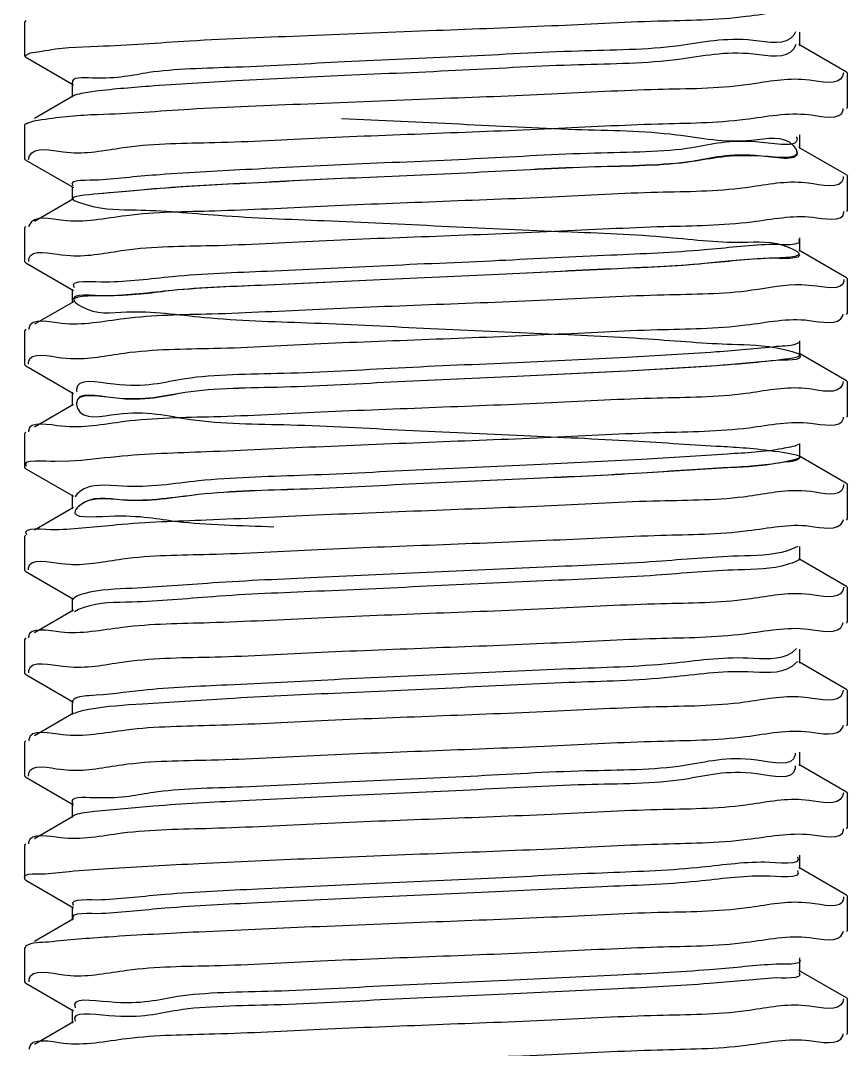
# Model space of a CAD drawing. Extents: x -452079 to 117456, y 3902 to 836955.
# Drawn here: x -256829 to -256748.8, y 689118.2 to 689217.9 of the extents above; entities that cross this region are included whole.
import ezdxf

# ---------------------------------------------------------------- set-up
doc = ezdxf.new("R2010")
doc.units = 0
doc.header["$LTSCALE"] = 1000
doc.header["$MEASUREMENT"] = 0
doc.layers.add('总说明', color=2, linetype='Continuous')

msp = doc.modelspace()

# ---------------------------------------------------------------- linework, layer by layer
at = {"layer": '总说明', "color": 133, "linetype": 'Continuous'}
for p, q in [((-256828.48, 689217.918), (-256828.574, 689217.808)), ((-256828.574, 689214.485), (-256828.574, 689217.809)), ((-256753.851, 689216.826), (-256754.02, 689216.518)), ((-256753.42, 689215.482), (-256753.42, 689216.812)), ((-256824.291, 689215.322), (-256821.48, 689215.446)), ((-256753.808, 689215.609), (-256754.02, 689215.189)), ((-256748.909, 689212.933), (-256753.526, 689215.606)), ((-256828.48, 689214.376), (-256828.574, 689214.485)), ((-256828.48, 689214.376), (-256823.863, 689211.703)), ((-256749.198, 689212.87), (-256749.282, 689212.545)), ((-256748.909, 689212.933), (-256748.815, 689212.823)), ((-256748.815, 689209.5), (-256748.815, 689212.824)), ((-256823.969, 689211.827), (-256823.969, 689210.497)), ((-256752.506, 689212.136), (-256753.259, 689212.209)), ((-256823.862, 689210.621), (-256827.642, 689208.433)), ((-256823.718, 689210.679), (-256823.861, 689210.618)), ((-256748.909, 689209.391), (-256748.815, 689209.501)), ((-256828.48, 689207.948), (-256828.574, 689207.839)), ((-256828.574, 689204.515), (-256828.574, 689207.839)), ((-256753.42, 689205.512), (-256753.42, 689206.842)), ((-256824.862, 689205.205), (-256824.13, 689205.134)), ((-256753.765, 689205.36), (-256753.74, 689205.298)), ((-256748.909, 689202.963), (-256753.526, 689205.636)), ((-256828.48, 689204.406), (-256828.574, 689204.515)), ((-256828.48, 689204.406), (-256823.863, 689201.733)), ((-256828.203, 689204.468), (-256828.116, 689204.798)), ((-256749.23, 689202.823), (-256749.235, 689202.592)), ((-256748.909, 689202.963), (-256748.815, 689202.854)), ((-256748.815, 689199.53), (-256748.815, 689202.854)), ((-256823.969, 689201.857), (-256823.969, 689200.527)), ((-256752.581, 689202.158), (-256753.26, 689202.224)), ((-256823.862, 689200.651), (-256827.642, 689198.463)), ((-256748.909, 689199.421), (-256748.815, 689199.53)), ((-256828.48, 689197.978), (-256828.574, 689197.869)), ((-256828.574, 689194.545), (-256828.574, 689197.869)), ((-256753.42, 689195.542), (-256753.42, 689196.872)), ((-256825.001, 689195.222), (-256824.132, 689195.144)), ((-256748.909, 689192.993), (-256753.526, 689195.666)), ((-256828.48, 689194.436), (-256828.574, 689194.545)), ((-256828.48, 689194.436), (-256823.863, 689191.763)), ((-256828.194, 689194.559), (-256828.173, 689194.823)), ((-256748.909, 689192.993), (-256748.815, 689192.884)), ((-256748.815, 689189.56), (-256748.815, 689192.884)), ((-256823.969, 689191.887), (-256823.969, 689190.557)), ((-256752.216, 689192.224), (-256753.254, 689192.301)), ((-256823.862, 689190.681), (-256827.642, 689188.493)), ((-256748.909, 689189.451), (-256748.815, 689189.56)), ((-256828.48, 689188.008), (-256828.574, 689187.899)), ((-256828.574, 689184.575), (-256828.574, 689187.899)), ((-256753.42, 689185.572), (-256753.42, 689186.902)), ((-256825.019, 689185.251), (-256824.132, 689185.177)), ((-256748.909, 689183.023), (-256753.526, 689185.696)), ((-256828.48, 689184.466), (-256828.574, 689184.575)), ((-256828.48, 689184.466), (-256823.863, 689181.793)), ((-256828.195, 689184.626), (-256828.203, 689184.832)), ((-256749.217, 689182.949), (-256749.284, 689182.64)), ((-256748.909, 689183.023), (-256748.815, 689182.913)), ((-256748.815, 689179.591), (-256748.815, 689182.914)), ((-256823.969, 689181.917), (-256823.969, 689180.588)), ((-256752.537, 689182.223), (-256753.259, 689182.294)), ((-256823.862, 689180.711), (-256827.642, 689178.523)), ((-256823.553, 689180.832), (-256823.547, 689180.742)), ((-256748.909, 689179.481), (-256748.815, 689179.591)), ((-256828.48, 689178.038), (-256828.574, 689177.928)), ((-256828.574, 689174.606), (-256828.574, 689177.929)), ((-256753.42, 689175.603), (-256753.42, 689176.932)), ((-256825.631, 689175.219), (-256824.231, 689175.26)), ((-256748.909, 689173.053), (-256753.526, 689175.726)), ((-256828.48, 689174.496), (-256828.574, 689174.606)), ((-256828.48, 689174.496), (-256823.863, 689171.824)), ((-256749.186, 689172.948), (-256749.225, 689172.658)), ((-256748.909, 689173.053), (-256748.815, 689172.944)), ((-256748.815, 689169.621), (-256748.815, 689172.944)), ((-256823.969, 689171.947), (-256823.969, 689170.618)), ((-256752.349, 689172.271), (-256753.255, 689172.351)), ((-256823.862, 689170.741), (-256827.642, 689168.553)), ((-256823.485, 689170.708), (-256823.611, 689170.556)), ((-256823.449, 689170.746), (-256823.485, 689170.708)), ((-256748.909, 689169.511), (-256748.815, 689169.621)), ((-256828.48, 689168.068), (-256828.574, 689167.959)), ((-256828.574, 689164.636), (-256828.574, 689167.959)), ((-256753.609, 689166.967), (-256754.637, 689166.544)), ((-256753.42, 689165.633), (-256753.42, 689166.962)), ((-256825.092, 689165.304), (-256824.23, 689165.233)), ((-256748.909, 689163.083), (-256753.526, 689165.756)), ((-256828.48, 689164.526), (-256828.574, 689164.636)), ((-256828.48, 689164.526), (-256823.863, 689161.854)), ((-256828.204, 689164.684), (-256828.21, 689164.896)), ((-256749.175, 689163.026), (-256749.273, 689162.687)), ((-256748.909, 689163.083), (-256748.815, 689162.974)), ((-256748.815, 689159.651), (-256748.815, 689162.974)), ((-256823.969, 689161.977), (-256823.969, 689160.648)), ((-256752.464, 689162.29), (-256753.257, 689162.364)), ((-256823.862, 689160.771), (-256827.642, 689158.583)), ((-256823.599, 689160.724), (-256823.761, 689160.626)), ((-256823.541, 689160.755), (-256823.599, 689160.724)), ((-256748.909, 689159.541), (-256748.815, 689159.65)), ((-256828.48, 689158.098), (-256828.574, 689157.989)), ((-256828.574, 689154.666), (-256828.574, 689157.989)), ((-256753.739, 689157.058), (-256754.221, 689156.653)), ((-256753.42, 689155.663), (-256753.42, 689156.992)), ((-256824.898, 689155.352), (-256824.13, 689155.282)), ((-256753.663, 689155.825), (-256754.221, 689155.324)), ((-256748.909, 689153.113), (-256753.526, 689155.786)), ((-256828.48, 689154.557), (-256828.574, 689154.665)), ((-256828.48, 689154.557), (-256823.863, 689151.884)), ((-256828.175, 689154.703), (-256828.174, 689154.928)), ((-256749.231, 689153.032), (-256749.286, 689152.735)), ((-256748.909, 689153.113), (-256748.815, 689153.004)), ((-256748.815, 689149.681), (-256748.815, 689153.004)), ((-256823.969, 689152.007), (-256823.969, 689150.678)), ((-256752.637, 689152.304), (-256753.261, 689152.368)), ((-256823.862, 689150.801), (-256827.642, 689148.613)), ((-256823.681, 689150.813), (-256823.833, 689150.745)), ((-256748.909, 689149.572), (-256748.815, 689149.68)), ((-256828.48, 689148.128), (-256828.574, 689148.018)), ((-256828.574, 689144.696), (-256828.574, 689148.019)), ((-256753.42, 689145.693), (-256753.42, 689147.022)), ((-256753.872, 689146.921), (-256753.891, 689146.762)), ((-256825.106, 689145.362), (-256824.231, 689145.286)), ((-256753.869, 689145.691), (-256753.891, 689145.433)), ((-256748.909, 689143.143), (-256753.526, 689145.816)), ((-256828.48, 689144.587), (-256828.574, 689144.696)), ((-256828.48, 689144.587), (-256823.863, 689141.914)), ((-256828.204, 689144.715), (-256828.187, 689144.976)), ((-256749.188, 689143.089), (-256749.285, 689142.755)), ((-256748.909, 689143.143), (-256748.815, 689143.034)), ((-256748.815, 689139.711), (-256748.815, 689143.034)), ((-256823.969, 689142.037), (-256823.969, 689140.708)), ((-256752.524, 689142.344), (-256753.259, 689142.416)), ((-256823.862, 689140.831), (-256827.642, 689138.643)), ((-256823.744, 689140.927), (-256823.883, 689140.866)), ((-256748.909, 689139.602), (-256748.815, 689139.712)), ((-256828.48, 689138.158), (-256828.574, 689138.049)), ((-256828.574, 689134.726), (-256828.574, 689138.049)), ((-256753.42, 689135.723), (-256753.42, 689137.052)), ((-256826.262, 689135.269), (-256824.256, 689135.476)), ((-256748.909, 689133.173), (-256753.526, 689135.846)), ((-256828.48, 689134.617), (-256828.574, 689134.726)), ((-256828.48, 689134.617), (-256823.863, 689131.944)), ((-256748.909, 689133.173), (-256748.815, 689133.065)), ((-256748.815, 689129.741), (-256748.815, 689133.064)), ((-256823.969, 689132.067), (-256823.969, 689130.738)), ((-256752.414, 689132.385), (-256753.258, 689132.458)), ((-256749.201, 689133.02), (-256749.197, 689132.805)), ((-256823.862, 689130.861), (-256827.642, 689128.673)), ((-256748.909, 689129.632), (-256748.815, 689129.741)), ((-256828.48, 689128.188), (-256828.574, 689128.08)), ((-256828.574, 689124.756), (-256828.574, 689128.079)), ((-256753.42, 689125.753), (-256753.42, 689127.082)), ((-256824.816, 689125.45), (-256824.128, 689125.384)), ((-256748.909, 689123.203), (-256753.526, 689125.876)), ((-256828.48, 689124.647), (-256828.574, 689124.755)), ((-256828.48, 689124.647), (-256823.863, 689121.974)), ((-256828.16, 689124.785), (-256828.154, 689125.019)), ((-256749.189, 689123.132), (-256749.264, 689122.811)), ((-256748.909, 689123.203), (-256748.815, 689123.094)), ((-256748.815, 689119.771), (-256748.815, 689123.094)), ((-256823.969, 689122.097), (-256823.969, 689120.768)), ((-256752.505, 689122.406), (-256753.259, 689122.48)), ((-256823.862, 689120.891), (-256827.642, 689118.703)), ((-256748.909, 689119.662), (-256748.815, 689119.77))]:
    msp.add_line(p, q, dxfattribs=at)
for points, start_tangent, end_tangent in [([(-256788.694, 689216.978), (-256777.51, 689217.429), (-256767.212, 689217.88), (-256758.629, 689218.333), (-256752.506, 689218.782)], (0.999209, 0.039757), (0.992166, -0.124926)), ([(-256821.48, 689215.446), (-256812.604, 689215.958), (-256801.139, 689216.474), (-256788.694, 689216.978)], (0.999537, 0.030428), (0.999209, 0.039757)), ([(-256754.02, 689216.518), (-256757.957, 689215.998), (-256765.173, 689215.477), (-256774.898, 689214.957), (-256786.095, 689214.436), (-256797.568, 689213.916), (-256808.096, 689213.395), (-256816.553, 689212.874), (-256822.04, 689212.354), (-256823.969, 689211.833), (-256823.968, 689211.827)], (-0.564432, -0.82548), (0.18594, -0.982561)), ([(-256828.547, 689214.463), (-256826.91, 689214.945)], (0.635575, 0.772039), (0.981054, 0.193735)), ([(-256826.91, 689214.945), (-256824.291, 689215.322)], (0.981054, 0.193735), (0.996278, 0.086202)), ([(-256754.02, 689215.189), (-256757.957, 689214.669), (-256765.173, 689214.148), (-256774.898, 689213.627), (-256786.095, 689213.107), (-256797.568, 689212.586), (-256808.096, 689212.066), (-256816.553, 689211.545), (-256822.04, 689211.025), (-256823.718, 689210.679)], (-0.564432, -0.82548), (-0.942215, -0.335008)), ([(-256753.259, 689212.209), (-256758.629, 689211.686), (-256767.212, 689211.234), (-256777.51, 689210.782), (-256788.694, 689210.331)], (-0.997715, 0.067562), (-0.999209, -0.039757)), ([(-256749.282, 689212.545), (-256752.506, 689212.136)], (-0.382629, -0.923902), (-0.992166, 0.124926)), ([(-256788.694, 689210.331), (-256801.139, 689209.828), (-256812.604, 689209.311), (-256821.48, 689208.8)], (-0.999209, -0.039757), (-0.999537, -0.030428)), ([(-256821.48, 689208.8), (-256826.91, 689208.299), (-256828.448, 689207.888)], (-0.999537, -0.030428), (-0.884579, -0.466391)), ([(-256788.694, 689207.008), (-256777.483, 689207.46), (-256767.193, 689207.911), (-256758.733, 689208.357), (-256752.581, 689208.805)], (0.999209, 0.039757), (0.993088, -0.11737)), ([(-256752.581, 689208.805), (-256749.231, 689209.271), (-256749.227, 689209.388)], (0.993088, -0.11737), (-0.011275, 0.999936)), ([(-256797.856, 689208.422), (-256786.391, 689207.901), (-256775.172, 689207.381), (-256765.396, 689206.86), (-256758.104, 689206.339), (-256754.076, 689205.819), (-256753.74, 689205.298), (-256757.133, 689204.778), (-256763.892, 689204.257), (-256773.297, 689203.737), (-256784.344, 689203.216), (-256795.856, 689202.695), (-256806.603, 689202.175), (-256815.44, 689201.654), (-256821.425, 689201.134), (-256823.918, 689200.613), (-256822.653, 689200.093), (-256817.767, 689199.572), (-256809.779, 689199.051), (-256799.542, 689198.531), (-256788.149, 689198.01), (-256776.813, 689197.49), (-256766.745, 689196.969), (-256759.018, 689196.449), (-256754.456, 689195.928), (-256753.547, 689195.407), (-256756.387, 689194.887), (-256762.673, 689194.366), (-256771.734, 689193.846), (-256782.605, 689193.325), (-256794.125, 689192.805), (-256805.066, 689192.284), (-256814.261, 689191.764), (-256820.728, 689191.243), (-256823.779, 689190.722), (-256823.087, 689190.202), (-256818.726, 689189.681), (-256811.163, 689189.161), (-256801.202, 689188.64), (-256789.907, 689188.12), (-256778.483, 689187.599), (-256768.148, 689187.078), (-256760.005, 689186.558), (-256754.922, 689186.037), (-256753.441, 689185.517), (-256755.721, 689184.996), (-256761.518, 689184.476), (-256770.214, 689183.955), (-256780.881, 689183.434), (-256792.381, 689182.914), (-256803.488, 689182.393), (-256813.017, 689181.873), (-256819.952, 689181.352), (-256823.553, 689180.832), (-256823.435, 689180.311), (-256819.611, 689179.79), (-256812.49, 689179.27), (-256802.831, 689178.749), (-256791.663, 689178.229), (-256780.179, 689177.708), (-256769.603, 689177.188), (-256761.064, 689176.667), (-256755.472, 689176.146), (-256753.423, 689175.626), (-256755.137, 689175.105), (-256760.431, 689174.585), (-256768.739, 689174.064), (-256779.176, 689173.544), (-256790.628, 689173.023), (-256801.874, 689172.502), (-256811.714, 689171.982), (-256819.098, 689171.461), (-256823.24, 689170.941), (-256823.697, 689170.42), (-256820.42, 689169.9), (-256813.759, 689169.379), (-256804.424, 689168.859)], (0.998917, -0.046531), (0.99874, -0.050193)), ([(-256824.13, 689205.134), (-256818.741, 689205.654), (-256810.154, 689206.106), (-256799.874, 689206.557), (-256788.694, 689207.008)], (0.997613, -0.069052), (0.999209, 0.039757)), ([(-256753.74, 689206.628), (-256757.133, 689206.107), (-256763.892, 689205.586), (-256773.297, 689205.066), (-256784.344, 689204.545), (-256795.856, 689204.025), (-256806.603, 689203.504), (-256815.44, 689202.984), (-256821.425, 689202.463)], (0.328439, -0.944525), (-0.996339, -0.085493)), ([(-256753.744, 689206.639), (-256753.74, 689206.628)], (0.343497, -0.939154), (0.328439, -0.944525)), ([(-256828.116, 689204.798), (-256824.862, 689205.205)], (0.390918, 0.920425), (0.992162, -0.12496)), ([(-256753.74, 689205.298), (-256757.133, 689204.778), (-256763.892, 689204.257), (-256773.297, 689203.737), (-256784.344, 689203.216), (-256795.856, 689202.695), (-256806.603, 689202.175), (-256815.44, 689201.654), (-256821.425, 689201.134)], (0.328439, -0.944525), (-0.996339, -0.085493)), ([(-256821.425, 689202.463), (-256823.918, 689201.942), (-256823.9, 689201.922)], (-0.996339, -0.085493), (0.688104, -0.725612)), ([(-256753.26, 689202.224), (-256758.733, 689201.71), (-256767.193, 689201.265), (-256777.483, 689200.813), (-256788.694, 689200.361)], (-0.997326, 0.073077), (-0.999209, -0.039757)), ([(-256749.235, 689202.592), (-256752.581, 689202.158)], (-0.133856, -0.991001), (-0.993088, 0.11737)), ([(-256788.694, 689200.361), (-256799.874, 689199.91), (-256810.154, 689199.46), (-256818.741, 689199.007), (-256824.862, 689198.559)], (-0.999209, -0.039757), (-0.992162, 0.12496)), ([(-256824.862, 689198.559), (-256828.134, 689198.105), (-256828.187, 689197.918)], (-0.992162, 0.12496), (-0.200438, -0.979706)), ([(-256788.694, 689197.038), (-256777.236, 689197.5), (-256766.599, 689197.97), (-256758.069, 689198.427), (-256752.216, 689198.87)], (0.999209, 0.039757), (0.994257, -0.10702)), ([(-256752.216, 689198.87), (-256749.166, 689199.32), (-256749.168, 689199.404)], (0.994257, -0.10702), (-0.06674, 0.99777)), ([(-256824.132, 689195.144), (-256818.926, 689195.673), (-256810.447, 689196.122), (-256800.041, 689196.58), (-256788.694, 689197.038)], (0.998275, -0.058716), (0.999209, 0.039757)), ([(-256828.173, 689194.823), (-256825.001, 689195.222)], (0.212568, 0.977146), (0.992946, -0.118571)), ([(-256756.387, 689196.216), (-256762.673, 689195.696), (-256771.734, 689195.175), (-256782.605, 689194.655), (-256794.125, 689194.134), (-256805.066, 689193.613), (-256814.261, 689193.093), (-256820.728, 689192.572)], (-0.999165, -0.040847), (-0.999967, -0.008158)), ([(-256753.545, 689196.734), (-256756.387, 689196.216)], (0.614374, -0.789015), (-0.999165, -0.040847)), ([(-256756.387, 689194.887), (-256762.673, 689194.366), (-256771.734, 689193.846), (-256782.605, 689193.325), (-256794.125, 689192.805), (-256805.066, 689192.284), (-256814.261, 689191.764), (-256820.728, 689191.243)], (-0.999165, -0.040847), (-0.999967, -0.008158)), ([(-256753.558, 689195.421), (-256753.547, 689195.407), (-256756.387, 689194.887)], (0.660978, -0.750406), (-0.999165, -0.040847)), ([(-256820.728, 689192.572), (-256823.779, 689192.052), (-256823.769, 689192.039)], (-0.999967, -0.008158), (0.604728, -0.796432)), ([(-256753.254, 689192.301), (-256758.069, 689191.781), (-256766.599, 689191.323), (-256777.236, 689190.854), (-256788.694, 689190.391)], (-0.999235, 0.039111), (-0.999209, -0.039757)), ([(-256749.176, 689192.835), (-256749.166, 689192.673), (-256752.216, 689192.224)], (0.135216, -0.990816), (-0.994257, 0.10702)), ([(-256820.728, 689191.243), (-256823.785, 689190.732)], (-0.999967, -0.008158), (0.555075, -0.8318)), ([(-256788.694, 689190.391), (-256800.041, 689189.933), (-256810.447, 689189.476), (-256818.926, 689189.026), (-256825.001, 689188.576)], (-0.999209, -0.039757), (-0.992946, 0.118571)), ([(-256825.001, 689188.576), (-256828.183, 689188.121), (-256828.194, 689187.998)], (-0.992946, 0.118571), (-0.033704, -0.999432)), ([(-256788.694, 689187.068), (-256777.522, 689187.519), (-256767.242, 689187.969), (-256758.662, 689188.421), (-256752.537, 689188.869)], (0.999209, 0.039757), (0.992153, -0.125026)), ([(-256752.537, 689188.869), (-256749.272, 689189.32), (-256749.229, 689189.503)], (0.992153, -0.125026), (0.159438, 0.987208)), ([(-256824.132, 689185.177), (-256818.93, 689185.703), (-256810.227, 689186.163), (-256799.853, 689186.618), (-256788.694, 689187.068)], (0.998511, -0.054553), (0.999209, 0.039757)), ([(-256828.203, 689184.832), (-256825.019, 689185.251)], (0.074008, 0.997258), (0.99392, -0.110105)), ([(-256755.721, 689186.325), (-256761.518, 689185.805), (-256770.214, 689185.284), (-256780.881, 689184.764), (-256792.381, 689184.243), (-256803.488, 689183.723), (-256813.017, 689183.202), (-256819.952, 689182.681), (-256823.553, 689182.161), (-256823.536, 689181.988)], (-0.993824, -0.110968), (0.163222, -0.986589)), ([(-256753.493, 689186.73), (-256755.721, 689186.325)], (-0.824161, -0.566355), (-0.993824, -0.110968)), ([(-256755.721, 689184.996), (-256761.518, 689184.476), (-256770.214, 689183.955), (-256780.881, 689183.434), (-256792.381, 689182.914), (-256803.488, 689182.393), (-256813.017, 689181.873), (-256819.952, 689181.352), (-256823.553, 689180.832)], (-0.993824, -0.110968), (0.014331, -0.999897)), ([(-256753.457, 689185.54), (-256753.441, 689185.517), (-256755.721, 689184.996)], (0.653901, -0.75658), (-0.993824, -0.110968)), ([(-256753.259, 689182.294), (-256758.662, 689181.774), (-256767.242, 689181.323), (-256777.522, 689180.872), (-256788.694, 689180.421)], (-0.997472, 0.071066), (-0.999209, -0.039757)), ([(-256749.284, 689182.64), (-256752.537, 689182.223)], (-0.340418, -0.940274), (-0.992153, 0.125026)), ([(-256788.694, 689180.421), (-256799.853, 689179.971), (-256810.227, 689179.516), (-256818.93, 689179.056), (-256825.019, 689178.604)], (-0.999209, -0.039757), (-0.99392, 0.110105)), ([(-256825.019, 689178.604), (-256828.205, 689178.145), (-256828.203, 689178.057)], (-0.99392, 0.110105), (0.067579, -0.997714)), ([(-256788.694, 689177.098), (-256777.535, 689177.548), (-256767.023, 689178.01), (-256758.351, 689178.47), (-256752.349, 689178.917)], (0.999209, 0.039757), (0.992699, -0.120617)), ([(-256752.349, 689178.917), (-256749.21, 689179.367), (-256749.19, 689179.504)], (0.992699, -0.120617), (0.082252, 0.996612)), ([(-256824.231, 689175.26), (-256819.661, 689175.687), (-256810.97, 689176.158), (-256800.33, 689176.628), (-256788.694, 689177.098)], (0.999029, 0.044066), (0.999209, 0.039757)), ([(-256755.137, 689176.435), (-256760.431, 689175.914), (-256768.739, 689175.394), (-256779.176, 689174.873), (-256790.628, 689174.352), (-256801.874, 689173.832), (-256811.714, 689173.311), (-256819.098, 689172.791), (-256823.24, 689172.27), (-256823.679, 689171.783)], (-0.982526, -0.186123), (-0.492957, -0.870054)), ([(-256753.546, 689176.846), (-256755.137, 689176.435)], (-0.886247, -0.463212), (-0.982526, -0.186123)), ([(-256828.404, 689174.743), (-256828.409, 689174.75), (-256825.631, 689175.219)], (-0.625816, 0.779971), (0.999875, 0.015817)), ([(-256755.137, 689175.105), (-256760.431, 689174.585), (-256768.739, 689174.064), (-256779.176, 689173.544), (-256790.628, 689173.023), (-256801.874, 689172.502), (-256811.714, 689171.982), (-256819.098, 689171.461), (-256823.24, 689170.941), (-256823.449, 689170.746)], (-0.982526, -0.186123), (-0.69455, -0.719445)), ([(-256753.43, 689175.608), (-256755.137, 689175.105)], (-0.479105, -0.877757), (-0.982526, -0.186123)), ([(-256753.255, 689172.351), (-256758.351, 689171.823), (-256767.023, 689171.363), (-256777.535, 689170.901), (-256788.694, 689170.451)], (-0.998484, 0.055035), (-0.999209, -0.039757)), ([(-256749.225, 689172.658), (-256752.349, 689172.271)], (-0.277894, -0.960612), (-0.992699, 0.120617)), ([(-256788.694, 689170.451), (-256800.33, 689169.982), (-256810.97, 689169.511), (-256819.661, 689169.041), (-256825.631, 689168.572)], (-0.999209, -0.039757), (-0.999875, -0.015817)), ([(-256788.694, 689167.128), (-256777.351, 689167.586), (-256766.898, 689168.046), (-256758.461, 689168.493), (-256752.464, 689168.937)], (0.999209, 0.039757), (0.992339, -0.123547)), ([(-256752.464, 689168.937), (-256749.251, 689169.386), (-256749.193, 689169.575)], (0.992339, -0.123547), (0.218706, 0.975791)), ([(-256825.631, 689168.572), (-256828.417, 689168.113)], (-0.999875, -0.015817), (0.580697, -0.81412)), ([(-256824.23, 689165.233), (-256819.107, 689165.752), (-256810.647, 689166.203), (-256800.126, 689166.667), (-256788.694, 689167.128)], (0.998533, -0.054143), (0.999209, 0.039757)), ([(-256828.21, 689164.896), (-256825.092, 689165.304)], (0.089711, 0.995968), (0.994036, -0.109052)), ([(-256754.637, 689166.544), (-256759.414, 689166.023), (-256767.314, 689165.503), (-256777.494, 689164.982), (-256788.87, 689164.462), (-256800.226, 689163.941), (-256810.353, 689163.42), (-256818.169, 689162.9), (-256822.841, 689162.379), (-256823.858, 689161.874)], (-0.95227, -0.305256), (-0.678785, -0.734337)), ([(-256754.637, 689165.215), (-256759.414, 689164.694), (-256767.314, 689164.173), (-256777.494, 689163.653), (-256788.87, 689163.132), (-256800.226, 689162.612), (-256810.353, 689162.091), (-256818.169, 689161.571), (-256822.841, 689161.05), (-256823.541, 689160.755)], (-0.95227, -0.305256), (-0.889982, -0.455996)), ([(-256753.509, 689165.717), (-256754.637, 689165.215)], (-0.68775, -0.725948), (-0.95227, -0.305256)), ([(-256753.257, 689162.364), (-256758.461, 689161.847), (-256766.898, 689161.399), (-256777.351, 689160.939), (-256788.694, 689160.482)], (-0.998128, 0.061164), (-0.999209, -0.039757)), ([(-256749.273, 689162.687), (-256752.464, 689162.29)], (-0.416413, -0.909176), (-0.992339, 0.123547)), ([(-256788.694, 689160.482), (-256800.126, 689160.02), (-256810.647, 689159.557), (-256819.107, 689159.105), (-256825.092, 689158.657)], (-0.999209, -0.039757), (-0.994036, 0.109052)), ([(-256825.092, 689158.657), (-256828.213, 689158.203), (-256828.211, 689158.115)], (-0.994036, 0.109052), (0.062223, -0.998062)), ([(-256788.694, 689157.158), (-256777.583, 689157.606), (-256767.35, 689158.054), (-256758.793, 689158.503), (-256752.637, 689158.95)], (0.999209, 0.039757), (0.992117, -0.125318)), ([(-256752.637, 689158.95), (-256749.278, 689159.409), (-256749.241, 689159.587)], (0.992117, -0.125318), (0.134617, 0.990898)), ([(-256824.13, 689155.282), (-256818.754, 689155.804), (-256810.129, 689156.258), (-256799.85, 689156.708), (-256788.694, 689157.158)], (0.997827, -0.065883), (0.999209, 0.039757)), ([(-256828.174, 689154.928), (-256824.898, 689155.352)], (0.117365, 0.993089), (0.993331, -0.115294)), ([(-256754.221, 689156.653), (-256758.47, 689156.133), (-256765.942, 689155.612), (-256775.841, 689155.091), (-256787.111, 689154.571), (-256798.55, 689154.05), (-256808.938, 689153.53), (-256817.166, 689153.009), (-256822.358, 689152.489), (-256823.946, 689151.99)], (-0.827768, -0.561071), (-0.596848, -0.802355)), ([(-256754.221, 689155.324), (-256758.47, 689154.803), (-256765.942, 689154.283), (-256775.841, 689153.762), (-256787.111, 689153.241), (-256798.55, 689152.721), (-256808.938, 689152.2), (-256817.166, 689151.68), (-256822.358, 689151.159), (-256823.681, 689150.813)], (-0.827768, -0.561071), (-0.932396, -0.361439)), ([(-256753.261, 689152.368), (-256758.793, 689151.857), (-256767.35, 689151.408), (-256777.583, 689150.96), (-256788.694, 689150.512)], (-0.996816, 0.07974), (-0.999209, -0.039757)), ([(-256749.286, 689152.735), (-256752.637, 689152.304)], (-0.30461, -0.952477), (-0.992117, 0.125318)), ([(-256788.694, 689150.512), (-256799.85, 689150.062), (-256810.129, 689149.611), (-256818.754, 689149.157), (-256824.898, 689148.706)], (-0.999209, -0.039757), (-0.993331, 0.115294)), ([(-256824.898, 689148.706), (-256828.178, 689148.243), (-256828.18, 689148.137)], (-0.993331, 0.115294), (0.029418, -0.999567)), ([(-256788.694, 689147.188), (-256777.53, 689147.639), (-256767.229, 689148.09), (-256758.661, 689148.541), (-256752.524, 689148.991)], (0.999209, 0.039757), (0.992177, -0.124842)), ([(-256752.524, 689148.991), (-256749.268, 689149.441), (-256749.207, 689149.639)], (0.992177, -0.124842), (0.221013, 0.975271)), ([(-256824.231, 689145.286), (-256819.145, 689145.81), (-256810.464, 689146.272), (-256799.892, 689146.737), (-256788.694, 689147.188)], (0.998447, -0.055705), (0.999209, 0.039757)), ([(-256828.187, 689144.976), (-256825.106, 689145.362)], (0.205725, 0.97861), (0.993246, -0.116025)), ([(-256753.891, 689146.762), (-256757.601, 689146.242), (-256764.626, 689145.721), (-256774.22, 689145.201), (-256785.357, 689144.68), (-256796.85, 689144.159), (-256807.473, 689143.639), (-256816.093, 689143.118), (-256821.791, 689142.598), (-256823.958, 689142.077), (-256823.945, 689142.055)], (-0.187383, -0.982287), (0.601087, -0.799183)), ([(-256753.891, 689145.433), (-256757.601, 689144.912), (-256764.626, 689144.392), (-256774.22, 689143.871), (-256785.357, 689143.351), (-256796.85, 689142.83), (-256807.473, 689142.31), (-256816.093, 689141.789), (-256821.791, 689141.268), (-256823.744, 689140.927)], (-0.187383, -0.982287), (-0.94204, -0.335501)), ([(-256753.259, 689142.416), (-256758.661, 689141.895), (-256767.229, 689141.444), (-256777.53, 689140.992), (-256788.694, 689140.542)], (-0.997671, 0.068208), (-0.999209, -0.039757)), ([(-256749.285, 689142.755), (-256752.524, 689142.344)], (-0.41062, -0.911807), (-0.992177, 0.124842)), ([(-256788.694, 689140.542), (-256799.892, 689140.09), (-256810.464, 689139.625), (-256819.145, 689139.163), (-256825.106, 689138.716)], (-0.999209, -0.039757), (-0.993246, 0.116025)), ([(-256825.106, 689138.716), (-256828.197, 689138.268), (-256828.205, 689138.153)], (-0.993246, 0.116025), (-0.01853, -0.999828)), ([(-256788.694, 689137.218), (-256777.545, 689137.668), (-256767.207, 689138.121), (-256758.529, 689138.579), (-256752.414, 689139.032)], (0.999209, 0.039757), (0.993647, -0.112541)), ([(-256752.414, 689139.032), (-256749.194, 689139.492), (-256749.194, 689139.587)], (0.993647, -0.112541), (-0.04966, 0.998766)), ([(-256824.256, 689135.476), (-256820.482, 689135.755), (-256811.698, 689136.243), (-256800.757, 689136.731), (-256788.694, 689137.218)], (0.99559, 0.093809), (0.999209, 0.039757)), ([(-256756.809, 689136.351), (-256763.371, 689135.83), (-256772.634, 689135.31), (-256783.61, 689134.789), (-256795.129, 689134.269), (-256805.961, 689133.748), (-256814.952, 689133.228), (-256821.141, 689132.707)], (-0.999931, 0.011772), (-0.998433, -0.05596)), ([(-256753.648, 689136.871), (-256756.809, 689136.351)], (0.526629, -0.850095), (-0.999931, 0.011772)), ([(-256753.648, 689136.871), (-256753.642, 689136.861)], (0.526628, -0.850096), (0.506072, -0.862491)), ([(-256828.543, 689134.752), (-256828.557, 689134.773), (-256826.262, 689135.269)], (-0.639392, 0.768881), (0.993946, 0.109873)), ([(-256756.809, 689135.022), (-256763.371, 689134.501), (-256772.634, 689133.98), (-256783.61, 689133.46), (-256795.129, 689132.939), (-256805.961, 689132.419), (-256814.952, 689131.898), (-256821.141, 689131.378)], (-0.999931, 0.011772), (-0.998433, -0.05596)), ([(-256753.66, 689135.561), (-256753.648, 689135.542), (-256756.809, 689135.022)], (0.558876, -0.829251), (-0.999931, 0.011772)), ([(-256821.141, 689132.707), (-256823.87, 689132.186), (-256823.857, 689132.171)], (-0.998433, -0.05596), (0.677997, -0.735064)), ([(-256753.258, 689132.458), (-256758.529, 689131.933), (-256767.207, 689131.475), (-256777.545, 689131.021), (-256788.694, 689130.572)], (-0.998257, 0.059024), (-0.999209, -0.039757)), ([(-256749.197, 689132.805), (-256752.414, 689132.385)], (-0.096075, -0.995374), (-0.993647, 0.112541)), ([(-256821.141, 689131.378), (-256823.869, 689130.856)], (-0.998433, -0.05596), (0.629335, -0.777135)), ([(-256788.694, 689130.572), (-256800.757, 689130.084), (-256811.698, 689129.596), (-256820.482, 689129.108), (-256826.262, 689128.622)], (-0.999209, -0.039757), (-0.993946, -0.109873)), ([(-256788.694, 689127.248), (-256777.507, 689127.7), (-256767.216, 689128.151), (-256758.628, 689128.604), (-256752.505, 689129.053)], (0.999209, 0.039757), (0.992178, -0.12483)), ([(-256752.505, 689129.053), (-256749.246, 689129.507), (-256749.202, 689129.684)], (0.992178, -0.12483), (0.174114, 0.984726)), ([(-256826.262, 689128.622), (-256828.505, 689128.226)], (-0.993946, -0.109872), (-0.836322, -0.548239)), ([(-256824.128, 689125.384), (-256818.667, 689125.899), (-256810.184, 689126.345), (-256799.894, 689126.797), (-256788.694, 689127.248)], (0.99736, -0.072615), (0.999209, 0.039757)), ([(-256828.154, 689125.019), (-256824.816, 689125.45)], (0.140007, 0.990151), (0.993053, -0.117671)), ([(-256756.096, 689126.46), (-256762.178, 689125.94), (-256771.089, 689125.419), (-256781.877, 689124.898), (-256793.392, 689124.378), (-256804.406, 689123.857), (-256813.745, 689123.337), (-256820.411, 689122.816), (-256823.694, 689122.296), (-256823.676, 689122.261)], (-0.997416, -0.07184), (0.488929, -0.872324)), ([(-256753.495, 689126.984), (-256756.096, 689126.46)], (0.628244, -0.778016), (-0.997416, -0.07184)), ([(-256756.096, 689125.131), (-256762.178, 689124.61), (-256771.089, 689124.09), (-256781.877, 689123.569), (-256793.392, 689123.049), (-256804.406, 689122.528), (-256813.745, 689122.007), (-256820.411, 689121.487), (-256823.694, 689120.966)], (-0.997416, -0.07184), (0.440119, -0.897939)), ([(-256753.507, 689125.67), (-256753.492, 689125.651), (-256756.096, 689125.131)], (0.688014, -0.725697), (-0.997416, -0.07184)), ([(-256753.259, 689122.48), (-256758.628, 689121.957), (-256767.216, 689121.504), (-256777.507, 689121.053), (-256788.694, 689120.602)], (-0.997678, 0.068105), (-0.999209, -0.039757)), ([(-256749.264, 689122.811), (-256752.505, 689122.406)], (-0.364847, -0.931068), (-0.992178, 0.12483)), ([(-256788.694, 689120.602), (-256799.894, 689120.15), (-256810.184, 689119.699), (-256818.667, 689119.252), (-256824.816, 689118.804)], (-0.999209, -0.039757), (-0.993053, 0.117671)), ([(-256824.816, 689118.804), (-256828.158, 689118.339), (-256828.163, 689118.221)], (-0.993053, 0.117671), (0.007147, -0.999974)), ([(-256788.694, 689117.279), (-256777.509, 689117.73), (-256767.219, 689118.181), (-256758.634, 689118.633), (-256752.514, 689119.082)], (0.999209, 0.039757), (0.992163, -0.124951)), ([(-256752.514, 689119.082), (-256749.27, 689119.531), (-256749.223, 689119.716)], (0.992163, -0.124951), (0.170974, 0.985275))]:
    msp.add_spline(points, degree=3, dxfattribs=dict(at, start_tangent=start_tangent, end_tangent=end_tangent))

doc.saveas('drawing.dxf')
